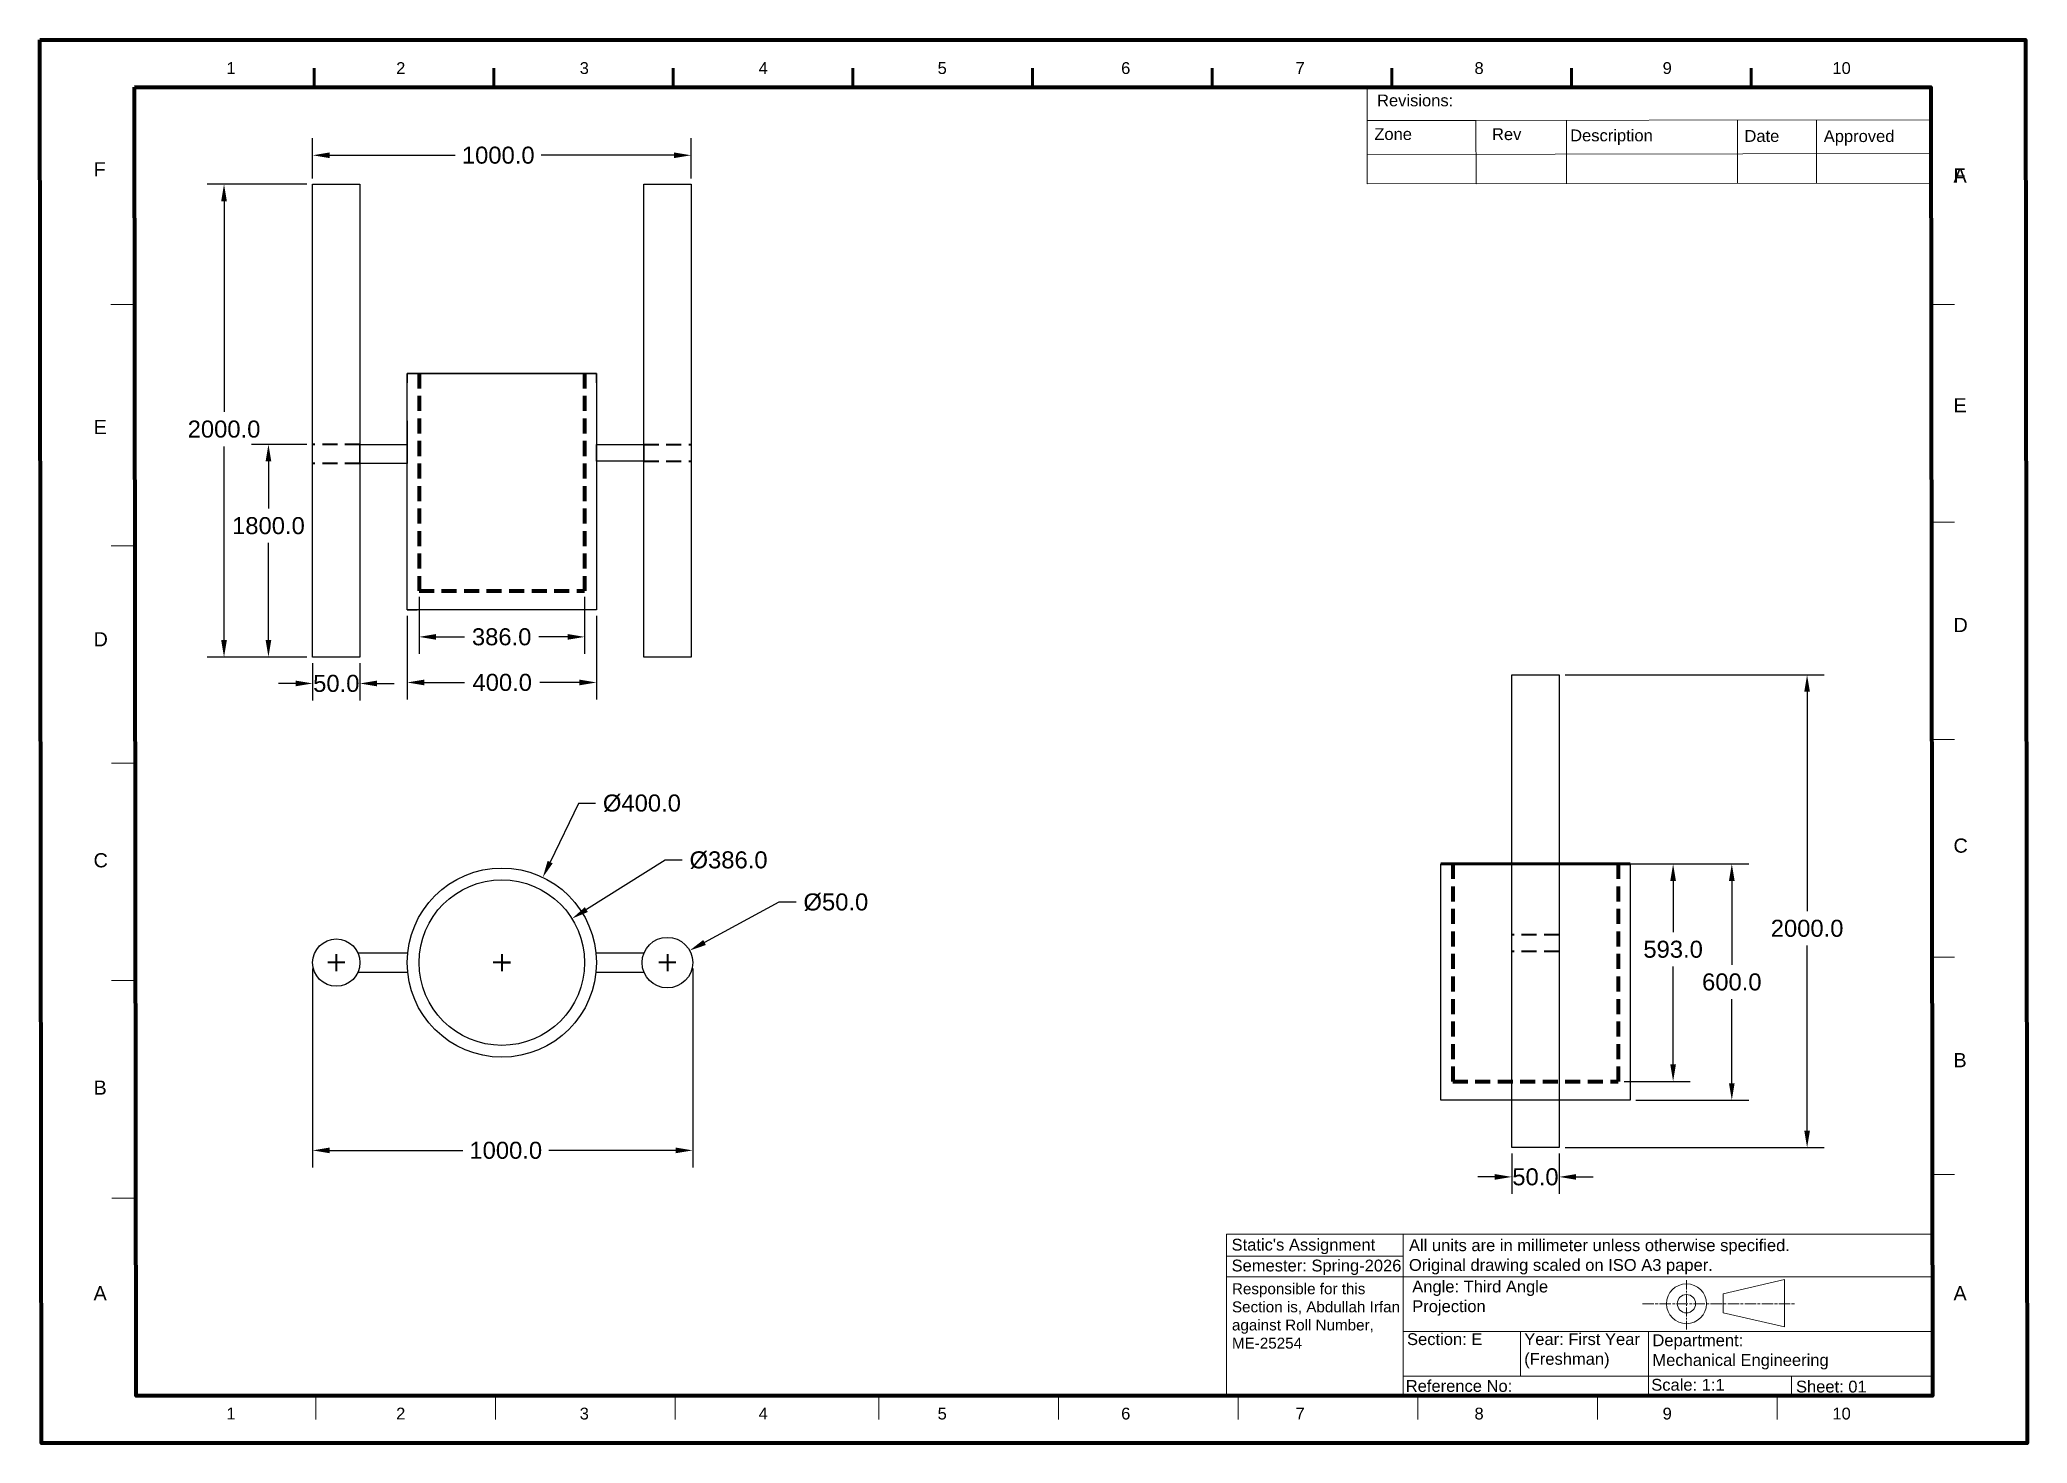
# Paper-space layout 'Layout1' of a CAD drawing. Header units: millimetres. Extents: x 0 to 762359, y 0 to 297.
# Drawn here: x 0.1 to 420.3, y 0.1 to 296.9 of the extents above; entities outside this region: 1.
import ezdxf

# ---------------------------------------------------------------- set-up
doc = ezdxf.new("R2010")
doc.units = ezdxf.units.MM
doc.header["$PDMODE"] = 2
for name, pattern in [('ACAD_ISO08W100', [36, 24, -3, 6, -3]), ('CENTER2', [28.575, 19.05, -3.175, 3.175, -3.175]), ('HIDDEN2', [4.7625, 3.175, -1.5875])]:
    doc.linetypes.add(name, pattern=pattern)
for name, color, linetype, lineweight in [('Border', 7, 'Continuous', 70), ('hidden 2', 1, 'HIDDEN2', 70), ('MD_Hidden', 5, 'HIDDEN2', 35), ('MD_Visible', 7, 'Continuous', 50), ('MD_Visible Narrow', 1, 'Continuous', 35), ('Title block', 7, 'Continuous', 18)]:
    doc.layers.add(name, color=color, linetype=linetype, lineweight=lineweight)
doc.styles.get("Standard").update_dxf_attribs({"font": 'arial.ttf'})
doc.dimstyles.get("Standard").update_dxf_attribs({"dimscale": 20, "dimtxt": 0.18, "dimasz": 0.18, "dimexe": 0.18, "dimexo": 0.0625, "dimgap": 0.09, "dimtad": 0, "dimtih": 1, "dimtoh": 1, "dimdec": 1, "dimzin": 0, "dimdsep": 46, "dimtxsty": 'Standard', "dimcen": 0.09, "dimadec": 0, "dimazin": 0, "dimtfac": 1, "dimtdec": 1, "dimtofl": 0, "dimtmove": 0, "dimatfit": 3, "dimfxl": 1, "dimtolj": 1, "dimtzin": 0, "dimarcsym": 0})

# ---------------------------------------------------------------- blocks, each defined once
blk = doc.blocks.new('*D87')
at = {"color": 0, "lineweight": -2, "transparency": 16777216}
for p, q in [((156.35, 114.5), (140.63, 105.99)), ((159.96, 114.5), (156.35, 114.5)), ((130.96, 101.73), (134.56, 101.73)), ((132.76, 99.93), (132.76, 103.53))]:
    blk.add_line(p, q, dxfattribs=at)
at = {"color": 0, "transparency": 16777216}
blk.add_solid([(140.34, 106.52), (140.91, 105.46), (137.46, 104.28)], dxfattribs=at)
at = {"layer": 'Defpoints', "color": 0, "transparency": 16777216}
for p in [(137.46, 104.28), (128.05, 99.18)]:
    blk.add_point(p, dxfattribs=at)
at = {"color": 0, "transparency": 16777216, "insert": (168.39, 114.5), "char_height": 3.6, "attachment_point": 5}
blk.add_mtext('\\A1;Ø50.0', dxfattribs=at)
blk = doc.blocks.new('*D89')
at = {"color": 0, "lineweight": -2, "transparency": 16777216}
for p, q in [((132.28, 123.4), (115.63, 112.95)), ((135.88, 123.4), (132.28, 123.4)), ((95.96, 101.73), (99.56, 101.73)), ((97.76, 99.93), (97.76, 103.53))]:
    blk.add_line(p, q, dxfattribs=at)
at = {"color": 0, "transparency": 16777216}
blk.add_solid([(115.31, 113.46), (115.95, 112.44), (112.58, 111.03)], dxfattribs=at)
at = {"layer": 'Defpoints', "color": 0, "transparency": 16777216}
for p in [(112.58, 111.03), (82.93, 92.43)]:
    blk.add_point(p, dxfattribs=at)
at = {"color": 0, "transparency": 16777216, "insert": (145.7, 123.4), "char_height": 3.6, "attachment_point": 5}
blk.add_mtext('\\A1;Ø386.0', dxfattribs=at)
blk = doc.blocks.new('*D90')
at = {"color": 0, "lineweight": -2, "transparency": 16777216}
for p, q in [((113.95, 135.42), (107.98, 123)), ((117.55, 135.42), (113.95, 135.42)), ((95.96, 101.73), (99.56, 101.73)), ((97.76, 99.93), (97.76, 103.53))]:
    blk.add_line(p, q, dxfattribs=at)
at = {"color": 0, "transparency": 16777216}
blk.add_solid([(107.44, 123.26), (108.52, 122.74), (106.42, 119.76)], dxfattribs=at)
at = {"layer": 'Defpoints', "color": 0, "transparency": 16777216}
for p in [(106.42, 119.76), (89.09, 83.71)]:
    blk.add_point(p, dxfattribs=at)
at = {"color": 0, "transparency": 16777216, "insert": (127.38, 135.42), "char_height": 3.6, "attachment_point": 5}
blk.add_mtext('\\A1;Ø400.0', dxfattribs=at)
blk = doc.blocks.new('*D91')
at = {"color": 0, "lineweight": -2, "transparency": 16777216}
for p, q in [((57.76, 100.48), (57.76, 58.42)), ((138.11, 100.48), (138.11, 58.42)), ((61.36, 62.02), (89.49, 62.02)), ((134.51, 62.02), (107.69, 62.02))]:
    blk.add_line(p, q, dxfattribs=at)
at = {"color": 0, "transparency": 16777216}
for points in [[(61.36, 62.62), (61.36, 61.42), (57.76, 62.02)], [(134.51, 62.62), (134.51, 61.42), (138.11, 62.02)]]:
    blk.add_solid(points, dxfattribs=at)
at = {"layer": 'Defpoints', "color": 0, "transparency": 16777216}
for p in [(57.76, 101.73), (138.11, 101.73), (138.11, 62.02)]:
    blk.add_point(p, dxfattribs=at)
at = {"color": 0, "transparency": 16777216, "insert": (98.59, 62.02), "char_height": 3.6, "attachment_point": 5}
blk.add_mtext('\\A1;1000.0', dxfattribs=at)
blk = doc.blocks.new('*D92')
at = {"color": 0, "lineweight": -2, "transparency": 16777216}
for p, q in [((322.56, 162.61), (377.35, 162.61)), ((373.75, 159.01), (373.75, 112.61)), ((373.75, 66.21), (373.75, 105.33)), ((322.56, 62.61), (377.35, 62.61))]:
    blk.add_line(p, q, dxfattribs=at)
at = {"color": 0, "transparency": 16777216}
for points in [[(373.15, 159.01), (374.35, 159.01), (373.75, 162.61)], [(373.15, 66.21), (374.35, 66.21), (373.75, 62.61)]]:
    blk.add_solid(points, dxfattribs=at)
at = {"layer": 'Defpoints', "color": 0, "transparency": 16777216}
for p in [(321.31, 162.61), (321.31, 62.61), (373.75, 62.61)]:
    blk.add_point(p, dxfattribs=at)
at = {"color": 0, "transparency": 16777216, "insert": (373.75, 108.97), "char_height": 3.6, "attachment_point": 5}
blk.add_mtext('\\A1;2000.0', dxfattribs=at)
blk = doc.blocks.new('*D93')
at = {"color": 0, "lineweight": -2, "transparency": 16777216}
for p, q in [((337.56, 122.61), (361.43, 122.61)), ((357.83, 119.01), (357.83, 101.26)), ((357.83, 76.21), (357.83, 93.99)), ((337.56, 72.61), (361.43, 72.61))]:
    blk.add_line(p, q, dxfattribs=at)
at = {"color": 0, "transparency": 16777216}
for points in [[(357.23, 119.01), (358.43, 119.01), (357.83, 122.61)], [(357.23, 76.21), (358.43, 76.21), (357.83, 72.61)]]:
    blk.add_solid(points, dxfattribs=at)
at = {"layer": 'Defpoints', "color": 0, "transparency": 16777216}
for p in [(336.31, 122.61), (336.31, 72.61), (357.83, 72.61)]:
    blk.add_point(p, dxfattribs=at)
at = {"color": 0, "transparency": 16777216, "insert": (357.83, 97.63), "char_height": 3.6, "attachment_point": 5}
blk.add_mtext('\\A1;600.0', dxfattribs=at)
blk = doc.blocks.new('*D95')
at = {"color": 0, "lineweight": -2, "transparency": 16777216}
for p, q in [((57.76, 267.59), (57.76, 276.08)), ((137.76, 267.59), (137.76, 276.08)), ((61.36, 272.48), (87.91, 272.48)), ((134.16, 272.48), (106.1, 272.48))]:
    blk.add_line(p, q, dxfattribs=at)
at = {"color": 0, "transparency": 16777216}
for points in [[(61.36, 273.08), (61.36, 271.88), (57.76, 272.48)], [(134.16, 273.08), (134.16, 271.88), (137.76, 272.48)]]:
    blk.add_solid(points, dxfattribs=at)
at = {"layer": 'Defpoints', "color": 0, "transparency": 16777216}
for p in [(137.76, 272.48), (57.76, 266.34), (137.76, 266.34)]:
    blk.add_point(p, dxfattribs=at)
at = {"color": 0, "transparency": 16777216, "insert": (97, 272.48), "char_height": 3.6, "width": 23.5235, "attachment_point": 5}
blk.add_mtext('\\A1;1000.0', dxfattribs=at)
blk = doc.blocks.new('*D99')
at = {"color": 0, "lineweight": -2, "transparency": 16777216}
for p, q in [((57.76, 165.09), (57.76, 157.17)), ((67.76, 165.09), (67.76, 157.17)), ((54.16, 160.77), (50.56, 160.77)), ((71.36, 160.77), (74.96, 160.77))]:
    blk.add_line(p, q, dxfattribs=at)
at = {"color": 0, "transparency": 16777216}
for points in [[(54.16, 161.37), (54.16, 160.17), (57.76, 160.77)], [(71.36, 161.37), (71.36, 160.17), (67.76, 160.77)]]:
    blk.add_solid(points, dxfattribs=at)
at = {"layer": 'Defpoints', "color": 0, "transparency": 16777216}
for p in [(57.76, 166.34), (67.76, 166.34), (67.76, 160.77)]:
    blk.add_point(p, dxfattribs=at)
at = {"color": 0, "transparency": 16777216, "insert": (62.76, 160.77), "char_height": 3.6, "attachment_point": 5}
blk.add_mtext('\\A1;50.0', dxfattribs=at)
blk = doc.blocks.new('*D100')
at = {"color": 0, "lineweight": -2, "transparency": 16777216}
for p, q in [((77.76, 175.09), (77.76, 157.38)), ((117.76, 175.09), (117.76, 157.38)), ((81.36, 160.98), (89.9, 160.98)), ((114.16, 160.98), (105.78, 160.98))]:
    blk.add_line(p, q, dxfattribs=at)
at = {"color": 0, "transparency": 16777216}
for points in [[(81.36, 161.58), (81.36, 160.38), (77.76, 160.98)], [(114.16, 161.58), (114.16, 160.38), (117.76, 160.98)]]:
    blk.add_solid(points, dxfattribs=at)
at = {"layer": 'Defpoints', "color": 0, "transparency": 16777216}
for p in [(77.76, 176.34), (117.76, 176.34), (117.76, 160.98)]:
    blk.add_point(p, dxfattribs=at)
at = {"color": 0, "transparency": 16777216, "insert": (97.84, 160.98), "char_height": 3.6, "attachment_point": 5}
blk.add_mtext('\\A1;400.0', dxfattribs=at)
blk = doc.blocks.new('*D103')
at = {"color": 0, "lineweight": -2, "transparency": 16777216}
for p, q in [((80.26, 179.09), (80.26, 167.02)), ((115.26, 179.09), (115.26, 167.02)), ((83.86, 170.62), (89.85, 170.62)), ((111.66, 170.62), (105.59, 170.62))]:
    blk.add_line(p, q, dxfattribs=at)
at = {"color": 0, "transparency": 16777216}
for points in [[(83.86, 171.22), (83.86, 170.02), (80.26, 170.62)], [(111.66, 171.22), (111.66, 170.02), (115.26, 170.62)]]:
    blk.add_solid(points, dxfattribs=at)
at = {"layer": 'Defpoints', "color": 0, "transparency": 16777216}
for p in [(80.26, 180.34), (115.26, 180.34), (115.26, 170.62)]:
    blk.add_point(p, dxfattribs=at)
at = {"color": 0, "transparency": 16777216, "insert": (97.72, 170.62), "char_height": 3.6, "attachment_point": 5}
blk.add_mtext('\\A1;386.0', dxfattribs=at)
blk = doc.blocks.new('*D106')
at = {"color": 0, "lineweight": -2, "transparency": 16777216}
for p, q in [((335.06, 122.61), (349.02, 122.61)), ((345.42, 119.01), (345.42, 108.17)), ((345.42, 80.21), (345.42, 100.9)), ((335.06, 76.61), (349.02, 76.61))]:
    blk.add_line(p, q, dxfattribs=at)
at = {"color": 0, "transparency": 16777216}
for points in [[(344.82, 119.01), (346.02, 119.01), (345.42, 122.61)], [(344.82, 80.21), (346.02, 80.21), (345.42, 76.61)]]:
    blk.add_solid(points, dxfattribs=at)
at = {"layer": 'Defpoints', "color": 0, "transparency": 16777216}
for p in [(333.81, 122.61), (333.81, 76.61), (345.42, 76.61)]:
    blk.add_point(p, dxfattribs=at)
at = {"color": 0, "transparency": 16777216, "insert": (345.42, 104.54), "char_height": 3.6, "attachment_point": 5}
blk.add_mtext('\\A1;593.0', dxfattribs=at)
blk = doc.blocks.new('*D107')
at = {"color": 0, "lineweight": -2, "transparency": 16777216}
for p, q in [((56.51, 266.34), (35.42, 266.34)), ((39.02, 262.74), (39.02, 218.19)), ((39.02, 169.94), (39.02, 210.91)), ((56.51, 166.34), (35.42, 166.34))]:
    blk.add_line(p, q, dxfattribs=at)
at = {"color": 0, "transparency": 16777216}
for points in [[(38.42, 262.74), (39.62, 262.74), (39.02, 266.34)], [(38.42, 169.94), (39.62, 169.94), (39.02, 166.34)]]:
    blk.add_solid(points, dxfattribs=at)
at = {"layer": 'Defpoints', "color": 0, "transparency": 16777216}
for p in [(57.76, 266.34), (39.02, 166.34), (57.76, 166.34)]:
    blk.add_point(p, dxfattribs=at)
at = {"color": 0, "transparency": 16777216, "insert": (39.02, 214.55), "char_height": 3.6, "attachment_point": 5}
blk.add_mtext('\\A1;2000.0', dxfattribs=at)
blk = doc.blocks.new('*D108')
at = {"color": 0, "lineweight": -2, "transparency": 16777216}
for p, q in [((56.51, 211.32), (44.81, 211.32)), ((48.41, 207.72), (48.41, 197.77)), ((48.41, 169.94), (48.41, 190.5)), ((56.51, 166.34), (44.81, 166.34))]:
    blk.add_line(p, q, dxfattribs=at)
at = {"color": 0, "transparency": 16777216}
for points in [[(47.81, 207.72), (49.01, 207.72), (48.41, 211.32)], [(47.81, 169.94), (49.01, 169.94), (48.41, 166.34)]]:
    blk.add_solid(points, dxfattribs=at)
at = {"layer": 'Defpoints', "color": 0, "transparency": 16777216}
for p in [(57.76, 211.32), (48.41, 166.34), (57.76, 166.34)]:
    blk.add_point(p, dxfattribs=at)
at = {"color": 0, "transparency": 16777216, "insert": (48.41, 194.13), "char_height": 3.6, "attachment_point": 5}
blk.add_mtext('\\A1;1800.0', dxfattribs=at)
blk = doc.blocks.new('*D109')
at = {"color": 0, "lineweight": -2, "transparency": 16777216}
for p, q in [((311.31, 61.36), (311.31, 52.81)), ((321.31, 61.36), (321.31, 52.81)), ((307.71, 56.41), (304.11, 56.41)), ((324.91, 56.41), (328.51, 56.41))]:
    blk.add_line(p, q, dxfattribs=at)
at = {"color": 0, "transparency": 16777216}
for points in [[(307.71, 57.01), (307.71, 55.81), (311.31, 56.41)], [(324.91, 57.01), (324.91, 55.81), (321.31, 56.41)]]:
    blk.add_solid(points, dxfattribs=at)
at = {"layer": 'Defpoints', "color": 0, "transparency": 16777216}
for p in [(311.31, 62.61), (321.31, 62.61), (321.31, 56.41)]:
    blk.add_point(p, dxfattribs=at)
at = {"color": 0, "transparency": 16777216, "insert": (316.31, 56.41), "char_height": 3.6, "attachment_point": 5}
blk.add_mtext('\\A1;50.0', dxfattribs=at)

psp = doc.layouts.get("Layout1")

# ---------------------------------------------------------------- linework, layer by layer
for p, q in [((77.76, 226.34), (117.76, 226.34)), ((77.76, 176.34), (77.76, 226.34)), ((77.76, 226.34), (77.76, 224.34)), ((117.76, 226.34), (77.76, 226.34)), ((115.26, 226.34), (80.26, 226.34)), ((117.76, 226.34), (117.76, 176.34)), ((117.76, 224.34), (117.76, 226.34)), ((77.76, 216.34), (77.76, 212.34)), ((67.76, 212.34), (67.76, 202.93)), ((67.76, 207.32), (67.76, 211.32)), ((67.76, 211.32), (77.76, 211.32)), ((77.76, 212.34), (77.76, 207.32)), ((77.76, 211.32), (77.76, 207.32)), ((117.76, 207.8), (117.76, 211.32)), ((117.76, 211.32), (127.76, 211.32)), ((127.76, 211.32), (127.76, 207.8)), ((77.76, 207.32), (67.76, 207.32)), ((127.76, 207.8), (117.76, 207.8)), ((77.76, 176.34), (77.76, 180.34)), ((77.76, 176.34), (77.76, 178.34)), ((117.76, 176.34), (77.76, 176.34)), ((77.76, 176.34), (79.89, 176.34)), ((296.31, 72.61), (296.31, 122.61)), ((336.31, 122.61), (336.31, 72.61)), ((77.86, 103.72), (67.34, 103.73)), ((127.79, 103.72), (117.66, 103.72)), ((67.34, 99.73), (77.86, 99.74)), ((117.66, 99.73), (119.76, 99.73)), ((119.76, 99.73), (127.79, 99.73)), ((336.31, 72.61), (296.31, 72.61))]:
    psp.add_line(p, q)
for points in [[(57.76, 166.34), (57.76, 266.34), (67.76, 266.34), (67.76, 166.34)], [(127.76, 166.34), (127.76, 266.34), (137.76, 266.34), (137.76, 166.34)], [(311.31, 62.61), (311.31, 162.61), (321.31, 162.61), (321.31, 62.61)]]:
    psp.add_lwpolyline(points, close=True)
for centre, radius in [((97.76, 101.73), 20), ((97.76, 101.73), 17.5), ((62.76, 101.73), 5), ((132.76, 101.73), 5.35)]:
    psp.add_circle(centre, radius)
at = {"layer": 'Border'}
for points in [[(0.05, 296.91), (419.9, 296.91), (420.3, 0.08), (0.45, 0.08)], [(0.05, 296.91), (419.9, 296.91), (420.3, 0.08), (0.45, 0.08)], [(20.07, 286.91), (399.92, 286.91), (400.29, 10.08), (20.44, 10.08)]]:
    psp.add_lwpolyline(points, close=True, dxfattribs=at)
psp.add_lwpolyline([(20.07, 286.93), (399.92, 286.91), (400.29, 10.08), (400.29, 10.08)], dxfattribs=at)
at = {"layer": 'hidden 2'}
for p, q in [((80.26, 226.34), (80.26, 180.34)), ((115.26, 226.34), (115.26, 180.34)), ((80.26, 180.34), (80.26, 180.34)), ((80.26, 180.34), (115.26, 180.34)), ((298.81, 122.61), (298.81, 76.61)), ((333.81, 122.61), (333.81, 76.61)), ((298.81, 76.61), (333.81, 76.61))]:
    psp.add_line(p, q, dxfattribs=at)
at = {"layer": 'MD_Hidden'}
for p, q in [((67.76, 211.32), (57.76, 211.32)), ((127.76, 211.32), (137.76, 211.32)), ((67.76, 207.32), (57.76, 207.32)), ((127.76, 207.8), (137.76, 207.8)), ((321.31, 107.59), (311.31, 107.59)), ((321.31, 104.07), (311.31, 104.07))]:
    psp.add_line(p, q, dxfattribs=at)
at = {"layer": 'MD_Visible'}
for p, q in [((58.05, 286.91), (58.05, 290.91)), ((96.04, 286.91), (96.04, 290.91)), ((134.02, 286.91), (134.02, 290.91)), ((172.01, 286.91), (172.01, 290.91)), ((209.99, 286.91), (209.99, 290.91)), ((247.98, 286.91), (247.98, 290.91)), ((285.96, 286.92), (285.96, 290.92)), ((285.96, 286.91), (285.96, 290.91)), ((323.95, 286.91), (323.95, 290.91)), ((361.93, 286.91), (361.93, 290.91)), ((296.31, 122.61), (336.31, 122.61))]:
    psp.add_line(p, q, dxfattribs=at)
at = {"layer": 'MD_Visible Narrow'}
for p, q in [((64.56, 101.73), (60.96, 101.73)), ((62.76, 103.53), (62.76, 101.73)), ((62.76, 101.73), (62.76, 99.93)), ((99.56, 101.73), (95.96, 101.73)), ((97.76, 103.53), (97.76, 101.73)), ((97.76, 101.73), (99.56, 101.73)), ((97.76, 101.73), (97.76, 99.93)), ((134.56, 101.73), (130.96, 101.73)), ((132.76, 103.53), (132.76, 101.73)), ((132.76, 101.73), (132.76, 99.93))]:
    psp.add_line(p, q, dxfattribs=at)
at = {"layer": 'Title block'}
for p, q in [((20.07, 286.91), (399.92, 286.91)), ((20.07, 286.91), (20.07, 240.91)), ((20.07, 286.91), (20.07, 240.91)), ((399.92, 286.91), (280.72, 286.91)), ((280.72, 286.91), (280.72, 266.42)), ((399.92, 286.91), (280.72, 286.91)), ((399.92, 286.91), (399.92, 286.91)), ((399.92, 286.91), (399.92, 286.91)), ((399.94, 266.58), (399.92, 286.91)), ((399.92, 286.91), (399.92, 240.91)), ((280.72, 279.81), (399.93, 279.97)), ((280.72, 279.81), (303.74, 279.84)), ((280.72, 279.81), (280.74, 266.42)), ((280.72, 266.42), (280.72, 279.81)), ((303.74, 279.84), (303.76, 266.45)), ((322.87, 266.48), (322.87, 279.86)), ((359.04, 279.91), (359.04, 266.53)), ((375.76, 266.55), (375.74, 279.93)), ((399.93, 279.97), (399.94, 266.58)), ((399.93, 279.97), (399.95, 266.58)), ((280.72, 272.67), (399.93, 272.82)), ((280.72, 266.42), (399.94, 266.58)), ((303.76, 266.45), (322.87, 266.48)), ((20.07, 240.91), (15.07, 240.91)), ((20.07, 240.91), (20.07, 235.91)), ((399.92, 240.91), (404.92, 240.91)), ((404.92, 240.91), (399.92, 240.91)), ((399.92, 240.91), (399.92, 194.91)), ((20.07, 235.91), (20.14, 235.91)), ((399.92, 194.91), (404.92, 194.91)), ((404.92, 194.91), (399.92, 194.91)), ((399.92, 194.91), (399.92, 148.91)), ((15.14, 189.91), (20.2, 189.92)), ((20.14, 189.91), (15.14, 189.91)), ((399.92, 148.91), (404.92, 148.91)), ((404.92, 148.91), (399.92, 148.91)), ((15.2, 143.92), (20.26, 143.93)), ((20.2, 143.92), (15.2, 143.92)), ((399.92, 102.91), (404.92, 102.91)), ((404.92, 102.91), (399.92, 102.91)), ((20.26, 97.93), (15.26, 97.93)), ((15.26, 97.93), (20.32, 97.93)), ((399.92, 56.91), (404.92, 56.91)), ((20.32, 51.93), (15.32, 51.93)), ((251.01, 10.26), (251.01, 44.3)), ((251.01, 44.3), (400.26, 44.3)), ((251.01, 10.26), (251.01, 44.3)), ((251.01, 10.26), (251.01, 44.3)), ((251.01, 10.26), (251.01, 44.3)), ((251.01, 10.26), (251.01, 44.3)), ((325.64, 44.3), (251.01, 44.3)), ((251.01, 44.3), (288.33, 44.3)), ((288.33, 44.3), (288.33, 10.08)), ((400.26, 44.3), (400.26, 10.26)), ((251.01, 39.66), (288.33, 39.66)), ((251.01, 35.26), (278.46, 35.26)), ((251.01, 35.26), (288.33, 35.26)), ((288.33, 35.26), (400.28, 35.26)), ((400.28, 35.26), (381.23, 35.26)), ((400.27, 10.26), (400.27, 31.3)), ((288.33, 23.73), (400.28, 23.73)), ((288.33, 23.73), (288.33, 23.73)), ((288.33, 23.73), (313.16, 23.73)), ((313.16, 23.73), (313.16, 14.26)), ((381.23, 23.73), (340.23, 23.73)), ((340.23, 23.73), (340.23, 23.73)), ((340.23, 23.73), (340.23, 10.08)), ((288.33, 14.26), (400.28, 14.26)), ((370.42, 14.26), (370.42, 10.08)), ((400.28, 14.26), (380.96, 14.26)), ((400.28, 14.26), (400.28, 14.26)), ((400.28, 14.26), (400.28, 14.26)), ((20.44, 10.08), (58.44, 10.08)), ((58.44, 10.08), (58.44, 5.08)), ((58.44, 5.08), (58.44, 10.08)), ((58.44, 10.08), (96.44, 10.08)), ((96.44, 10.08), (96.44, 5.08)), ((96.44, 5.08), (96.44, 10.08)), ((96.44, 10.08), (134.44, 10.08)), ((134.44, 10.08), (134.44, 5.08)), ((134.44, 5.08), (134.44, 10.08)), ((134.44, 10.08), (172.44, 10.08)), ((172.44, 10.08), (177.44, 10.08)), ((177.44, 10.08), (177.44, 5.08)), ((177.44, 5.08), (177.44, 10.08)), ((177.44, 10.08), (215.44, 10.08)), ((215.44, 10.08), (215.44, 5.08)), ((215.44, 5.08), (215.44, 10.08)), ((215.44, 10.08), (253.44, 10.08)), ((400.29, 10.08), (251.01, 10.08)), ((251.01, 10.08), (400.29, 10.08)), ((253.44, 10.08), (253.44, 5.08)), ((253.44, 5.08), (253.44, 10.08)), ((253.44, 10.08), (291.44, 10.08)), ((400.29, 10.08), (270.88, 10.08)), ((270.88, 10.08), (381.65, 10.08)), ((291.44, 10.08), (291.44, 5.08)), ((291.44, 5.08), (291.44, 10.08)), ((291.44, 10.08), (329.44, 10.08)), ((329.44, 10.08), (329.44, 5.08)), ((329.44, 5.08), (329.44, 10.08)), ((329.44, 10.08), (367.44, 10.08)), ((367.44, 10.08), (367.44, 5.08))]:
    psp.add_line(p, q, dxfattribs=at)
at = {"layer": 'Title block', "linetype": 'CENTER2', "ltscale": 0.1}
psp.add_line((348.24, 34.54), (348.24, 24.11), dxfattribs=at)
at = {"layer": 'Title block', "linetype": 'ACAD_ISO08W100', "ltscale": 0.1}
psp.add_line((338.96, 29.59), (371.12, 29.59), dxfattribs=at)
at = {"layer": 'Title block'}
psp.add_lwpolyline([(369, 27.7), (369, 31.7), (369, 34.7), (355.97, 31.7), (355.97, 27.7), (369, 24.7)], close=True, dxfattribs=at)
for radius in [4.22, 4.22, 1.93]:
    psp.add_circle((348.24, 29.59), radius, dxfattribs=at)

# ---------------------------------------------------------------- texts
at = {"layer": 'Title block', "attachment_point": 1}
for s, width, insert, char_height in [('                 1                                   2                                      3                                     4                                     5                                      6                                    7                                     8                                       9                                   10', 376.8994, (23.02, 292.17), 2.5), ('Revisions:', 11.4415, (282.82, 285.33), 2.5), ('Zone', 0.00276, (282.24, 278.21), 2.5), ('Rev', 6.8828, (307.13, 278.19), 2.5), ('Description', 8.8387, (323.65, 277.93), 2.5), ('Date', 7.7532, (360.5, 277.81), 2.5), ('Approved', 7.0857, (377.27, 277.78), 2.5), ('F', 7.9792, (11.43, 271.01), 3), ('A', 7.9792, (404.7, 269.71), 3), ('F', 7.9792, (404.7, 269.71), 3), ('E', 7.9792, (404.7, 221.1), 3), ('E', 7.9792, (11.43, 216.51), 3), ('D', 7.9792, (404.7, 174.64), 3), ('D', 7.9792, (11.43, 171.62), 3), ('C', 7.9792, (404.7, 127.98), 3), ('C', 7.9792, (11.43, 124.88), 3), ('B', 7.9792, (404.7, 82.61), 3), ('B', 7.9792, (11.43, 76.8), 3), ("Static's Assignment ", 37.3125, (252.06, 43.33), 2.5), ('All units are in millimeter unless otherwise specified.^JOriginal drawing scaled on\\~ISO\\~A3\\~paper.', 110.6841, (289.57, 43.21), 2.5), ('Semester: Spring-2026', 37.3125, (252.06, 38.92), 2.5), ('Responsible for this Section is, Abdullah Irfan against Roll Number, ME-25254', 37.3125, (252.14, 33.91), 2.3), ('Angle: Third Angle Projection', 37.3125, (290.26, 34.48), 2.5), ('A', 7.9792, (11.43, 33.31), 3), ('A', 7.9792, (404.7, 33.31), 3), ('A', 7.9792, (762356.53, 33.31), 3), ('Section: E', 37.3125, (289.16, 23.35), 2.5), ('Year: First Year (Freshman)', 37.3125, (313.94, 23.35), 2.5), ('Department: Mechanical Engineering', 37.3125, (341.04, 23.11), 2.5), ('Reference No:', 37.3125, (288.89, 13.45), 2.5), ('Scale: 1:1', 37.3125, (340.8, 13.7), 2.5), ('Sheet: 01', 37.3125, (371.4, 13.32), 2.5), ('                 1                                   2                                      3                                     4                                     5                                      6                                    7                                     8                                       9                                   10', 376.8994, (23.02, 7.61), 2.5)]:
    psp.add_mtext_dynamic_manual_height_columns(s, width=width, gutter_width=12.5, heights=[0], dxfattribs=dict(at, insert=insert, char_height=char_height))

# ---------------------------------------------------------------- dimensions: what is measured, and where the dimension line sits
for base, p1, p2, text, picture, middle in [((137.76, 272.48), (57.76, 266.34), (137.76, 266.34), '1000.0', '*D95', (97, 272.48)), ((115.26, 170.62), (80.26, 180.34), (115.26, 180.34), '386.0', '*D103', (97.72, 170.62)), ((117.76, 160.98), (77.76, 176.34), (117.76, 176.34), '400.0', '*D100', (97.84, 160.98)), ((67.76, 160.77), (57.76, 166.34), (67.76, 166.34), '50.0', '*D99', (62.76, 160.77)), ((138.11, 62.02), (57.76, 101.73), (138.11, 101.73), '1000.0', '*D91', (98.59, 62.02)), ((321.31, 56.41), (311.31, 62.61), (321.31, 62.61), '50.0', '*D109', (316.31, 56.41))]:
    dim = psp.add_linear_dim(base=base, p1=p1, p2=p2, text=text, dimstyle='Standard')
    dim.commit()
    dim.dimension.update_dxf_attribs({"geometry": picture, "text_midpoint": middle, "dimtype": 160})
for base, p1, p2, text, picture, middle in [((39.02, 166.34), (57.76, 266.34), (57.76, 166.34), '2000.0', '*D107', (39.02, 214.55)), ((48.41, 166.34), (57.76, 211.32), (57.76, 166.34), '1800.0', '*D108', (48.41, 194.13)), ((373.75, 62.61), (321.31, 162.61), (321.31, 62.61), '2000.0', '*D92', (373.75, 108.97)), ((345.42, 76.61), (333.81, 122.61), (333.81, 76.61), '593.0', '*D106', (345.42, 104.54)), ((357.83, 72.61), (336.31, 122.61), (336.31, 72.61), '600.0', '*D93', (357.83, 97.63))]:
    dim = psp.add_linear_dim(base=base, p1=p1, p2=p2, angle=90, text=text, dimstyle='Standard')
    dim.commit()
    dim.dimension.update_dxf_attribs({"geometry": picture, "text_midpoint": middle, "dimtype": 160})
for p1, p2, text, picture, middle in [((89.09, 83.71), (106.42, 119.76), 'Ø400.0', '*D90', (127.38, 135.42)), ((82.93, 92.43), (112.58, 111.03), 'Ø386.0', '*D89', (145.7, 123.4)), ((128.05, 99.18), (137.46, 104.28), 'Ø50.0', '*D87', (168.39, 114.5))]:
    dim = psp.add_diameter_dim_2p(p1=p1, p2=p2, text=text, dimstyle='Standard')
    dim.commit()
    dim.dimension.update_dxf_attribs({"geometry": picture, "text_midpoint": middle, "dimtype": 163})

doc.saveas('drawing.dxf')
